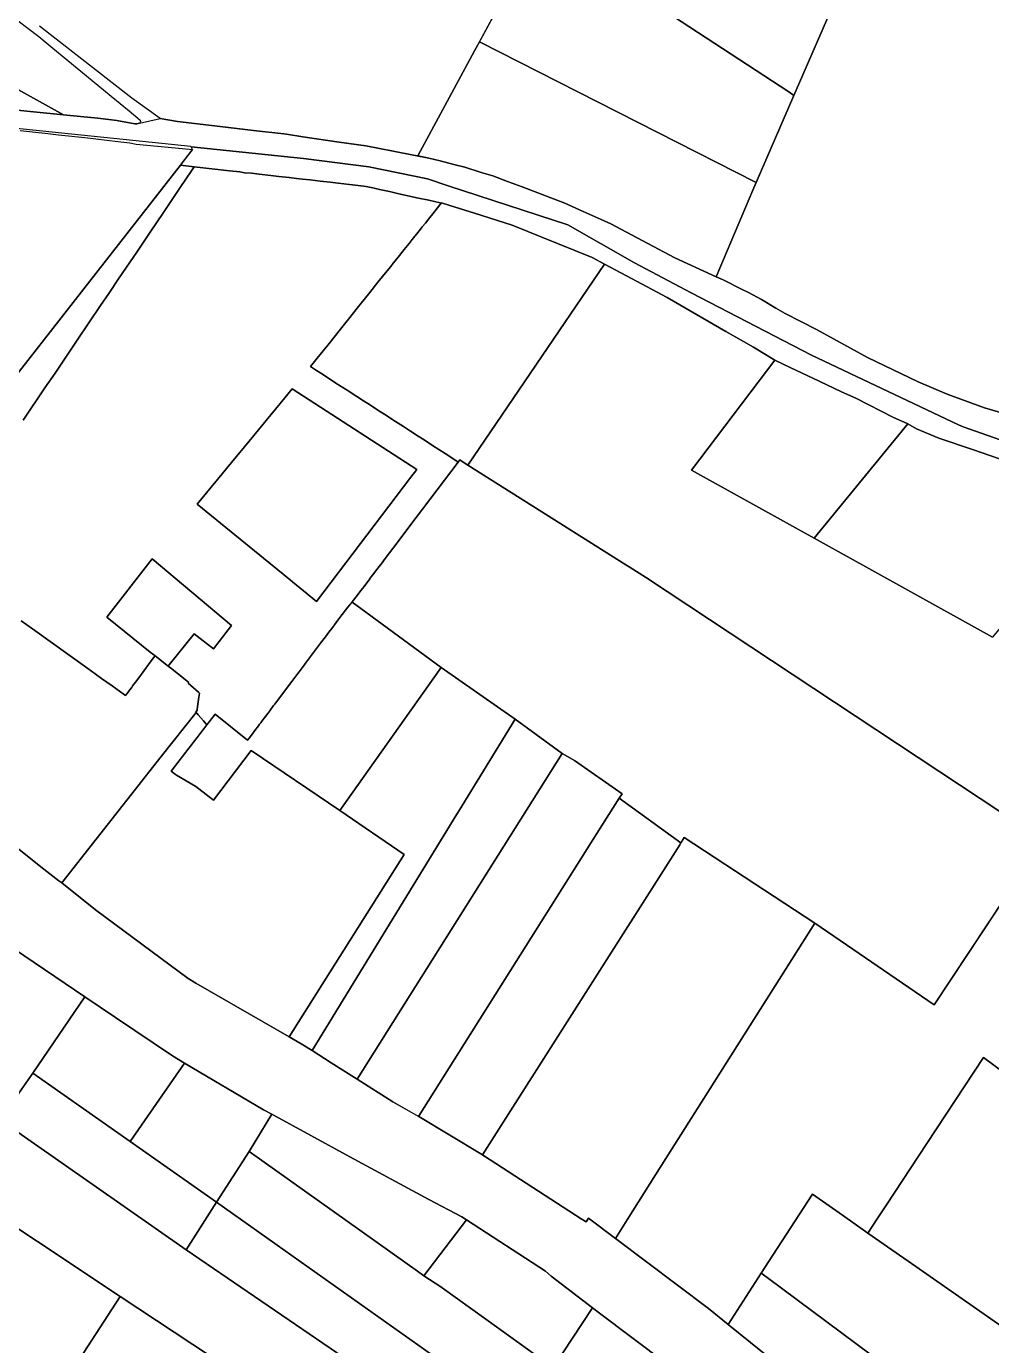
# Model space of a CAD drawing. Header units: metres. Extents: x 3 to 1005126, y 39 to 4383651.
# Drawn here: x 491569.7 to 491906.3, y 4370606 to 4371066 of the extents above; entities that cross this region are included whole.
import ezdxf

# ---------------------------------------------------------------- set-up
doc = ezdxf.new("R2010")
doc.units = ezdxf.units.M
doc.header["$MEASUREMENT"] = 0
doc.layers.add('TM_Llucmajor', color=7, linetype='Continuous')

msp = doc.modelspace()

# ---------------------------------------------------------------- linework, layer by layer
at = {"layer": 'TM_Llucmajor', "linetype": 'Continuous', "flags": 128}
for points in [[(491853.77, 4371079.95), (491837.34, 4371041.98), (491835.56, 4371043.15), (491772.22, 4371084.69), (491749.78, 4371099.41), (491752.52, 4371104.1), (491760.72, 4371118.66), (491783.03, 4371158.24), (491784.18, 4371156.97), (491853.77, 4371079.95)], [(491824.2, 4371011.6), (491727.7, 4371060.59), (491735.3, 4371074.64), (491749.78, 4371099.41), (491772.22, 4371084.69), (491835.56, 4371043.15), (491837.34, 4371041.98), (491824.2, 4371011.6)], [(491582.61, 4371035.19), (491529.38, 4371064.72), (491537.03, 4371072.48), (491546.42, 4371082.12), (491547.89, 4371081.08), (491551.44, 4371078.98), (491555.53, 4371076.21), (491563.08, 4371070.9), (491574.1, 4371062.46), (491578.99, 4371058.39), (491590.63, 4371048.84), (491599.24, 4371041.67), (491605.53, 4371036.57), (491608.64, 4371033.97), (491609.38, 4371033.27), (491609.47, 4371032.88), (491609.41, 4371032.5), (491609.11, 4371032.3), (491608.23, 4371032.1), (491607.55, 4371032.08), (491601.23, 4371033.17), (491594.61, 4371034), (491588.59, 4371034.62), (491582.61, 4371035.19)], [(491582.61, 4371035.19), (491571.1, 4371036.3), (491535.83, 4371039.93), (491533.14, 4371040.19), (491520.35, 4371041.5), (491508.27, 4371042.67), (491511.08, 4371045.67), (491518.64, 4371053.6), (491521.94, 4371057.32), (491527.96, 4371063.28), (491529.38, 4371064.72), (491582.61, 4371035.19)], [(491778.97, 4370994.25), (491773.55, 4370997.13), (491770.12, 4370998.67), (491763.83, 4371001.5), (491757.45, 4371004.36), (491751.05, 4371006.8), (491742.54, 4371010.03), (491737.44, 4371011.97), (491732.34, 4371013.92), (491728.26, 4371015.03), (491722.62, 4371016.94), (491718.81, 4371017.89), (491714.04, 4371019.09), (491710.02, 4371020.09), (491706.23, 4371020.84), (491726.01, 4371057.45), (491726.61, 4371058.57), (491727.7, 4371060.59), (491824.2, 4371011.6), (491823.06, 4371008.97), (491810.29, 4370978.69), (491795.83, 4370985.28), (491778.97, 4370994.25)], [(491717.37, 4371003.62), (491725.99, 4371000.9), (491739.12, 4370996.75), (491754.88, 4370990.33), (491767.04, 4370985.38), (491771.32, 4370983.07), (491723.66, 4370913.01), (491723.45, 4370913.14), (491720.84, 4370914.82), (491720.3, 4370914.1), (491718.07, 4370915.54), (491715.75, 4370917.04), (491711.31, 4370919.91), (491708.38, 4370921.81), (491706.36, 4370923.11), (491703.67, 4370924.85), (491701.18, 4370926.46), (491698.37, 4370928.28), (491694.72, 4370930.64), (491692.28, 4370932.21), (491689.68, 4370933.89), (491687.31, 4370935.42), (491684.98, 4370936.93), (491681.6, 4370939.12), (491679.48, 4370940.49), (491677.31, 4370941.89), (491672.95, 4370944.71), (491670.85, 4370946.06), (491668.78, 4370947.4), (491671.14, 4370950.36), (491673.18, 4370952.89), (491674.79, 4370954.91), (491679.69, 4370961.03), (491682.46, 4370964.49), (491684.62, 4370967.18), (491686.02, 4370968.94), (491689.48, 4370973.26), (491692.31, 4370976.79), (491695.52, 4370980.8), (491696.75, 4370982.34), (491697.66, 4370983.47), (491698.33, 4370984.31), (491699.81, 4370986.16), (491701.45, 4370988.2), (491702.05, 4370988.96), (491703.15, 4370990.33), (491704.24, 4370991.69), (491705.21, 4370992.9), (491705.85, 4370993.7), (491707.14, 4370995.32), (491707.77, 4370996.09), (491708.86, 4370997.46), (491710.37, 4370999.35), (491711.45, 4371000.69), (491712.3, 4371001.76), (491713.08, 4371002.73), (491713.91, 4371003.76), (491714.39, 4371004.36), (491714.46, 4371004.45), (491717.37, 4371003.62)], [(491858.96, 4370936.4), (491872.11, 4370929.67), (491876.78, 4370927.59), (491877.03, 4370927.45), (491844.45, 4370887.54), (491805.8, 4370908.98), (491801.6, 4370911.31), (491830.74, 4370949.59), (491836.08, 4370947.06), (491846.11, 4370942.3), (491853.92, 4370938.59), (491858.96, 4370936.4)], [(491641.23, 4370913.94), (491629.3, 4370899.44), (491659.21, 4370875.01), (491670.91, 4370865.47), (491703.74, 4370908.81), (491705.82, 4370911.55), (491662.39, 4370939.64), (491659.8, 4370936.5), (491645.74, 4370919.41), (491641.23, 4370913.94)], [(491659.21, 4370875.01), (491629.3, 4370899.44), (491641.23, 4370913.94), (491645.74, 4370919.41), (491659.8, 4370936.5), (491662.39, 4370939.64), (491705.82, 4370911.55), (491703.74, 4370908.81), (491670.91, 4370865.47), (491659.21, 4370875.01)], [(491887.88, 4370922.47), (491899.65, 4370918.42), (491908.64, 4370915.32), (491915.01, 4370913.12), (491921.75, 4370911.74), (491935.26, 4370909.93), (491946.36, 4370908.89), (491961.81, 4370908.78), (491952.27, 4370908.43), (491906.6, 4370853.06), (491844.45, 4370887.54), (491877.03, 4370927.45), (491880.13, 4370925.72), (491887.88, 4370922.47)], [(491799.03, 4370783.19), (491797.97, 4370781.33), (491776.47, 4370796.84), (491777.45, 4370798.37), (491760.86, 4370810.04), (491756.52, 4370812.52), (491747.46, 4370819.13), (491740.15, 4370824.47), (491714.38, 4370842.43), (491686.31, 4370863.01), (491683.27, 4370865.24), (491683.36, 4370865.35), (491685.1, 4370867.59), (491686.04, 4370868.82), (491686.92, 4370870), (491687.49, 4370870.75), (491688.47, 4370872.04), (491689.19, 4370872.98), (491689.87, 4370873.91), (491690.55, 4370874.79), (491691.13, 4370875.56), (491692.72, 4370877.68), (491693.72, 4370878.99), (491694.52, 4370880.05), (491696.32, 4370882.44), (491699, 4370885.98), (491699.3, 4370886.39), (491703.09, 4370891.39), (491720.3, 4370914.1), (491720.84, 4370914.82), (491723.45, 4370913.14), (491723.66, 4370913.01), (491778.73, 4370878.26), (491779.91, 4370877.51), (491785.89, 4370873.74), (491924.23, 4370782.26), (491886.24, 4370724.86), (491844.62, 4370753.35), (491799.03, 4370783.19)], [(491619.49, 4370843.38), (491619.15, 4370842.95), (491614.59, 4370846.53), (491614.21, 4370846.84), (491612.94, 4370847.85), (491597.81, 4370859.99), (491613.64, 4370880.4), (491641.2, 4370857.14), (491635, 4370849.01), (491628.25, 4370854.15), (491619.49, 4370843.38)], [(491646.81, 4370817.11), (491647.39, 4370817.77), (491648.54, 4370819.3), (491649.43, 4370820.48), (491650.64, 4370822.09), (491651.05, 4370822.65), (491651.42, 4370823.15), (491651.84, 4370823.71), (491653.12, 4370825.4), (491653.92, 4370826.46), (491654.59, 4370827.35), (491655.13, 4370828.07), (491655.68, 4370828.82), (491655.93, 4370829.15), (491656.31, 4370829.66), (491658.01, 4370831.92), (491662.29, 4370837.6), (491663.68, 4370839.45), (491664.39, 4370840.4), (491664.85, 4370841), (491665.87, 4370842.36), (491666.57, 4370843.3), (491667.05, 4370843.92), (491672.31, 4370850.92), (491674.03, 4370853.2), (491675.18, 4370854.74), (491676.2, 4370856.09), (491677.73, 4370858.13), (491679.06, 4370859.89), (491681.79, 4370863.52), (491683.27, 4370865.24), (491686.31, 4370863.01), (491714.38, 4370842.43), (491679, 4370792.6), (491648.11, 4370813.48), (491635.01, 4370796.2), (491629.91, 4370800.13), (491628.8, 4370800.99), (491622.02, 4370804.95), (491621.68, 4370805.15), (491620.22, 4370806.36), (491635.57, 4370826.17), (491646.81, 4370817.11)], [(491669.32, 4370708.86), (491665.56, 4370711.27), (491661.33, 4370713.7), (491701.42, 4370777.29), (491679, 4370792.6), (491714.38, 4370842.43), (491740.15, 4370824.47), (491736.62, 4370818.75), (491721.5, 4370794.11), (491718.89, 4370789.83), (491718.48, 4370789.17), (491680.14, 4370726.59), (491669.32, 4370708.86)], [(491661.33, 4370713.7), (491628.79, 4370732.42), (491626.18, 4370734), (491593.86, 4370757.98), (491582.09, 4370767.33), (491616.67, 4370811.39), (491628.94, 4370826.81), (491629.21, 4370826.48), (491629.63, 4370825.99), (491631.5, 4370823.84), (491632.69, 4370822.46), (491620.22, 4370806.36), (491621.68, 4370805.15), (491622.02, 4370804.95), (491628.8, 4370800.99), (491629.91, 4370800.13), (491635.01, 4370796.2), (491648.11, 4370813.48), (491679, 4370792.6), (491701.42, 4370777.29), (491661.33, 4370713.7)], [(491685.06, 4370698.85), (491675.98, 4370704.59), (491669.32, 4370708.86), (491680.14, 4370726.59), (491718.48, 4370789.17), (491718.89, 4370789.83), (491721.5, 4370794.11), (491736.62, 4370818.75), (491740.15, 4370824.47), (491747.46, 4370819.13), (491756.52, 4370812.52), (491685.06, 4370698.85)], [(491776.47, 4370796.84), (491770.61, 4370787.69), (491706.44, 4370685.92), (491697.54, 4370690.96), (491685.06, 4370698.85), (491756.52, 4370812.52), (491760.86, 4370810.04), (491777.45, 4370798.37), (491776.47, 4370796.84)], [(491728.78, 4370672.51), (491728.22, 4370672.88), (491706.58, 4370685.84), (491706.44, 4370685.92), (491770.61, 4370787.69), (491776.47, 4370796.84), (491797.97, 4370781.33), (491797.55, 4370780.6), (491728.78, 4370672.51)], [(491797.55, 4370780.6), (491799.03, 4370783.19), (491844.62, 4370753.35), (491789.09, 4370665.51), (491779.16, 4370649.81), (491775.1, 4370643.39), (491765.77, 4370650.42), (491764.91, 4370649.1), (491763.16, 4370650.24), (491731.48, 4370670.76), (491728.78, 4370672.51), (491797.55, 4370780.6)], [(491590.1, 4370727.66), (491571.93, 4370700.98), (491560.5, 4370684.68), (491544.37, 4370661.65), (491602.43, 4370623.13), (491576.85, 4370583.7), (491519.01, 4370627.62), (491492.39, 4370647.54), (491565.26, 4370744.51), (491579.6, 4370734.73), (491590.1, 4370727.66)], [(491624.88, 4370704.52), (491605.86, 4370677.15), (491571.93, 4370700.98), (491590.1, 4370727.66), (491600.82, 4370720.43), (491620.68, 4370707), (491624.88, 4370704.52)], [(491975.7, 4370650.93), (491974.81, 4370649.66), (491936, 4370594.39), (491879.8, 4370633.55), (491863.07, 4370645.2), (491866.34, 4370650.17), (491869.63, 4370655.13), (491883.7, 4370676.47), (491903.46, 4370706.41), (491922.89, 4370692.1), (491975.7, 4370650.93)], [(491655.31, 4370686.64), (491647.43, 4370673.7), (491636.01, 4370655.98), (491605.86, 4370677.15), (491624.88, 4370704.52), (491652.39, 4370688.23), (491655.31, 4370686.64)], [(491625.42, 4370639.4), (491560.5, 4370684.68), (491571.93, 4370700.98), (491605.86, 4370677.15), (491636.01, 4370655.98), (491625.42, 4370639.4)], [(491602.43, 4370623.13), (491544.37, 4370661.65), (491560.5, 4370684.68), (491625.42, 4370639.4), (491682.62, 4370600.34), (491669.8, 4370579.77), (491633.97, 4370602.25), (491602.43, 4370623.13)], [(491723.15, 4370649.84), (491708.25, 4370630.37), (491706.07, 4370631.92), (491647.43, 4370673.7), (491655.31, 4370686.64), (491682.54, 4370671.78), (491710.09, 4370656.9), (491721.51, 4370650.9), (491723.15, 4370649.84)], [(491783.57, 4370551.34), (491636.01, 4370655.98), (491647.43, 4370673.7), (491706.07, 4370631.92), (491708.25, 4370630.37), (491714.26, 4370626.43), (491714.65, 4370626.15), (491729.94, 4370615.16), (491750.31, 4370600.53), (491753.36, 4370598.3), (491794.95, 4370567.92), (491783.57, 4370551.34)], [(491703.09, 4370585.87), (491682.62, 4370600.34), (491625.42, 4370639.4), (491636.01, 4370655.98), (491713.75, 4370600.86), (491703.09, 4370585.87)], [(491915.25, 4370564.84), (491864.45, 4370602.6), (491827.96, 4370629.72), (491825.95, 4370631.21), (491828.49, 4370635.15), (491843.81, 4370658.82), (491854.26, 4370651.44), (491863.07, 4370645.2), (491879.8, 4370633.55), (491936, 4370594.39), (491922.35, 4370574.95), (491915.25, 4370564.84)], [(491767.14, 4370619.18), (491753.36, 4370598.3), (491750.31, 4370600.53), (491729.94, 4370615.16), (491714.65, 4370626.15), (491714.26, 4370626.43), (491708.25, 4370630.37), (491723.15, 4370649.84), (491750.78, 4370631.99), (491752.71, 4370630.25), (491767.14, 4370619.18)], [(491901.1, 4370544.69), (491877.16, 4370563.51), (491837.74, 4370594.52), (491814.45, 4370613.36), (491825.95, 4370631.21), (491827.96, 4370629.72), (491864.45, 4370602.6), (491915.25, 4370564.84), (491911.65, 4370559.72), (491901.1, 4370544.69)], [(491490.02, 4370375.27), (491453.35, 4370394.68), (491497.03, 4370461.77), (491524.45, 4370504.77), (491547.91, 4370540.63), (491576.85, 4370583.7), (491602.43, 4370623.13), (491633.97, 4370602.25), (491598.92, 4370548.49), (491598.59, 4370547.95), (491490.02, 4370375.27)], [(491839.92, 4370564.45), (491825.8, 4370545.61), (491794.95, 4370567.92), (491753.36, 4370598.3), (491767.14, 4370619.18), (491769.58, 4370617.32), (491792.61, 4370599.95), (491808.09, 4370588.37), (491832.58, 4370569.96), (491839.49, 4370564.82), (491839.92, 4370564.45)]]:
    msp.add_lwpolyline(points, close=True, dxfattribs=at)
for points in [[(491914.1, 4370929.93), (491903.82, 4370933.06), (491890.82, 4370937.82), (491880.65, 4370942.06), (491863.01, 4370950.56), (491845.16, 4370960.35), (491834.32, 4370965.9), (491831.04, 4370967.77), (491826.09, 4370970.75), (491821.51, 4370973.25), (491819.08, 4370974.38), (491819.08, 4370974.38), (491812.63, 4370977.62), (491810.29, 4370978.69), (491823.06, 4371008.97), (491837.34, 4371041.98), (491853.77, 4371079.95)], [(491735.3, 4371074.64), (491726.61, 4371058.57), (491726.01, 4371057.45), (491706.23, 4371020.84), (491704.72, 4371021.14), (491697.67, 4371022.49), (491688.08, 4371024.32), (491678.77, 4371025.69), (491666.12, 4371027.56), (491660.42, 4371028.4), (491659.46, 4371028.54), (491648.88, 4371029.76), (491637.25, 4371031.1), (491622.37, 4371032.82), (491616.41, 4371033.88), (491606.45, 4371041.05), (491574.3, 4371066.14)], [(491535.83, 4371039.93), (491571.1, 4371036.3), (491582.61, 4371035.19), (491588.59, 4371034.62), (491594.61, 4371034), (491601.23, 4371033.17), (491607.55, 4371032.08), (491608.23, 4371032.1), (491609.11, 4371032.3), (491616.41, 4371033.88), (491622.37, 4371032.82), (491637.25, 4371031.1), (491648.88, 4371029.76), (491659.46, 4371028.54), (491660.42, 4371028.4), (491666.12, 4371027.56), (491678.77, 4371025.69), (491688.08, 4371024.32), (491697.67, 4371022.49), (491704.72, 4371021.14), (491710.02, 4371020.09), (491714.04, 4371019.09), (491718.81, 4371017.89), (491722.62, 4371016.94), (491728.26, 4371015.03), (491732.34, 4371013.92), (491737.44, 4371011.97), (491742.54, 4371010.03), (491751.05, 4371006.8), (491757.45, 4371004.36), (491763.83, 4371001.5), (491770.12, 4370998.67), (491773.55, 4370997.13), (491778.97, 4370994.25), (491795.83, 4370985.28), (491810.29, 4370978.69), (491812.63, 4370977.62), (491819.08, 4370974.38), (491821.51, 4370973.25), (491826.09, 4370970.75), (491831.04, 4370967.77), (491834.32, 4370965.9), (491845.16, 4370960.35), (491863.01, 4370950.56), (491880.65, 4370942.06), (491890.82, 4370937.82), (491903.82, 4370933.06), (491914.1, 4370929.93)], [(491567.53, 4371029.75), (491577.16, 4371028.63), (491580.91, 4371028.2), (491590.13, 4371027.29), (491601.57, 4371025.88), (491605.74, 4371025.42), (491608, 4371025), (491619.19, 4371023.94), (491627.68, 4371023.06), (491625.93, 4371020.83), (491625.93, 4371020.83), (491623.42, 4371017.62), (491525.63, 4370892.52)], [(491909.29, 4370921.84), (491896.31, 4370926.42), (491894.69, 4370927.08), (491843.48, 4370951.42), (491801.54, 4370973.07), (491781.71, 4370983.57), (491758.48, 4370996.82), (491716.83, 4371010.44), (491709.58, 4371012.89), (491689.11, 4371017), (491666.3, 4371019.94), (491627.14, 4371023.97), (491627.01, 4371024.18), (491565.28, 4371030.53)], [(491908.64, 4370915.32), (491899.65, 4370918.42), (491887.88, 4370922.47), (491880.13, 4370925.72), (491877.03, 4370927.45), (491876.78, 4370927.59), (491872.11, 4370929.67), (491858.96, 4370936.4), (491853.92, 4370938.59), (491846.11, 4370942.3), (491836.08, 4370947.06), (491830.74, 4370949.59), (491826.89, 4370951.91), (491823.21, 4370954.16), (491813.62, 4370959.66), (491793.1, 4370971.43), (491778.92, 4370979.01), (491771.32, 4370983.07), (491767.04, 4370985.38), (491754.88, 4370990.33), (491739.12, 4370996.75), (491725.99, 4371000.9), (491717.37, 4371003.62), (491714.46, 4371004.45), (491714.44, 4371004.42), (491714.05, 4371004.5), (491710.02, 4371005.39), (491706.42, 4371006.18), (491700.66, 4371007.45), (491698.66, 4371007.89), (491696.31, 4371008.41), (491692.86, 4371009.16), (491690.48, 4371009.69), (491688.76, 4371010.07), (491687.44, 4371010.33), (491682.37, 4371010.91), (491678.43, 4371011.36), (491675.66, 4371011.67), (491672.13, 4371012.07), (491668.62, 4371012.47), (491665.99, 4371012.77), (491663.88, 4371013.01), (491661.4, 4371013.29), (491657.7, 4371013.72), (491654.99, 4371014.02), (491650.94, 4371014.48), (491648.21, 4371014.8), (491645.75, 4371015), (491644.14, 4371015.26), (491640.6, 4371015.66), (491628.27, 4371017.07), (491623.42, 4371017.62), (491627.68, 4371023.06), (491627.14, 4371023.97), (491666.3, 4371019.94), (491689.11, 4371017), (491709.58, 4371012.89), (491716.83, 4371010.44), (491758.48, 4370996.82), (491781.71, 4370983.57), (491801.54, 4370973.07), (491843.48, 4370951.42), (491894.69, 4370927.08), (491896.31, 4370926.42), (491909.29, 4370921.84)], [(491525.63, 4370892.52), (491623.42, 4371017.62), (491628.27, 4371017.07), (491627.33, 4371015.67), (491623.36, 4371009.8), (491617.48, 4371001.09), (491612.9, 4370994.3), (491608.18, 4370987.32), (491602.12, 4370978.33), (491598.44, 4370972.88), (491595.59, 4370968.66), (491591.54, 4370962.67), (491587.45, 4370956.6), (491579.72, 4370945.15), (491576.2, 4370939.94), (491568.61, 4370928.68)], [(491568.61, 4370928.68), (491576.2, 4370939.94), (491579.72, 4370945.15), (491587.45, 4370956.6), (491591.54, 4370962.67), (491595.59, 4370968.66), (491598.44, 4370972.88), (491602.12, 4370978.33), (491608.18, 4370987.32), (491612.9, 4370994.3), (491617.48, 4371001.09), (491623.36, 4371009.8), (491627.33, 4371015.67), (491628.27, 4371017.07), (491640.6, 4371015.66), (491644.14, 4371015.26), (491645.75, 4371015), (491648.21, 4371014.8), (491650.94, 4371014.48), (491654.99, 4371014.02), (491657.7, 4371013.72), (491661.4, 4371013.29), (491663.88, 4371013.01), (491665.99, 4371012.77), (491668.62, 4371012.47), (491672.13, 4371012.07), (491675.66, 4371011.67), (491678.43, 4371011.36), (491682.37, 4371010.91), (491687.44, 4371010.33), (491688.76, 4371010.07), (491690.48, 4371009.69), (491692.86, 4371009.16), (491696.31, 4371008.41), (491698.66, 4371007.89), (491700.66, 4371007.45), (491706.42, 4371006.18), (491710.02, 4371005.39), (491714.05, 4371004.5), (491714.44, 4371004.42), (491714.39, 4371004.36), (491713.91, 4371003.76), (491713.08, 4371002.73), (491712.3, 4371001.76), (491711.45, 4371000.69), (491710.37, 4370999.35), (491708.86, 4370997.46), (491707.77, 4370996.09), (491707.14, 4370995.32), (491705.85, 4370993.7), (491705.21, 4370992.9), (491704.24, 4370991.69), (491703.15, 4370990.33), (491702.05, 4370988.96), (491701.45, 4370988.2), (491699.81, 4370986.16), (491698.33, 4370984.31), (491697.66, 4370983.47), (491696.75, 4370982.34), (491695.52, 4370980.8), (491692.31, 4370976.79), (491689.48, 4370973.26), (491686.02, 4370968.94), (491684.62, 4370967.18), (491682.46, 4370964.49), (491679.69, 4370961.03), (491674.79, 4370954.91), (491673.18, 4370952.89), (491671.14, 4370950.36), (491668.78, 4370947.4), (491670.85, 4370946.06), (491672.95, 4370944.71), (491677.31, 4370941.89), (491679.48, 4370940.49), (491681.6, 4370939.12), (491684.98, 4370936.93), (491687.31, 4370935.42), (491689.68, 4370933.89), (491692.28, 4370932.21), (491694.72, 4370930.64), (491698.37, 4370928.28), (491701.18, 4370926.46), (491703.67, 4370924.85), (491706.36, 4370923.11), (491708.38, 4370921.81), (491711.31, 4370919.91), (491715.75, 4370917.04), (491718.07, 4370915.54), (491720.3, 4370914.1), (491703.09, 4370891.39), (491699.3, 4370886.39), (491699, 4370885.98), (491696.32, 4370882.44), (491694.52, 4370880.05), (491693.72, 4370878.99), (491692.72, 4370877.68), (491691.13, 4370875.56), (491690.55, 4370874.79), (491689.87, 4370873.91), (491689.19, 4370872.98), (491688.47, 4370872.04), (491687.49, 4370870.75), (491686.92, 4370870), (491686.04, 4370868.82), (491685.1, 4370867.59), (491683.36, 4370865.35), (491681.79, 4370863.52), (491679.06, 4370859.89), (491677.73, 4370858.13), (491676.2, 4370856.09), (491675.18, 4370854.74), (491674.03, 4370853.2), (491672.31, 4370850.92), (491667.05, 4370843.92), (491666.57, 4370843.3), (491665.87, 4370842.36), (491664.85, 4370841), (491664.39, 4370840.4), (491663.68, 4370839.45), (491662.29, 4370837.6), (491658.01, 4370831.92), (491656.31, 4370829.66), (491655.93, 4370829.15), (491655.68, 4370828.82), (491655.13, 4370828.07), (491654.59, 4370827.35), (491653.92, 4370826.46), (491653.12, 4370825.4), (491651.84, 4370823.71), (491651.42, 4370823.15), (491651.05, 4370822.65), (491650.64, 4370822.09), (491649.43, 4370820.48), (491648.54, 4370819.3), (491647.39, 4370817.77), (491646.81, 4370817.11), (491635.57, 4370826.17), (491632.69, 4370822.46), (491631.5, 4370823.84), (491629.63, 4370825.99), (491629.21, 4370826.48), (491628.94, 4370826.81), (491628.82, 4370826.93), (491629.22, 4370827.57), (491629.39, 4370828.8), (491629.86, 4370832.13), (491630.05, 4370833.54), (491629.74, 4370833.82), (491627.12, 4370836.2), (491626.19, 4370837.04), (491626.4, 4370837.27), (491620.44, 4370841.94), (491619.15, 4370842.95), (491619.49, 4370843.38), (491628.25, 4370854.15), (491635, 4370849.01), (491641.2, 4370857.14), (491613.64, 4370880.4), (491597.81, 4370859.99), (491612.94, 4370847.85), (491614.21, 4370846.84), (491614.21, 4370846.84), (491614.59, 4370846.53), (491613.97, 4370845.7), (491612.36, 4370843.52), (491610.81, 4370841.44), (491608.89, 4370838.85), (491607.78, 4370837.36), (491606.87, 4370836.13), (491606.32, 4370835.38), (491605.7, 4370834.54), (491605.2, 4370833.87), (491604.79, 4370833.32), (491604.4, 4370832.79), (491604.3, 4370832.66), (491603.42, 4370833.3), (491599.61, 4370836.03), (491595.94, 4370838.66), (491593.7, 4370840.27), (491591.15, 4370842.11), (491571.9, 4370855.92), (491567.91, 4370858.78)], [(491924.23, 4370782.26), (491785.89, 4370873.74), (491779.91, 4370877.51), (491778.73, 4370878.26), (491723.66, 4370913.01), (491771.32, 4370983.07), (491778.92, 4370979.01), (491793.1, 4370971.43), (491813.62, 4370959.66), (491823.21, 4370954.16), (491826.89, 4370951.91), (491830.74, 4370949.59), (491801.6, 4370911.31), (491805.8, 4370908.98), (491844.45, 4370887.54), (491906.6, 4370853.06)], [(491567.91, 4370858.78), (491571.9, 4370855.92), (491591.15, 4370842.11), (491593.7, 4370840.27), (491595.94, 4370838.66), (491599.61, 4370836.03), (491603.42, 4370833.3), (491604.3, 4370832.66), (491604.4, 4370832.79), (491604.79, 4370833.32), (491605.2, 4370833.87), (491605.7, 4370834.54), (491606.32, 4370835.38), (491606.87, 4370836.13), (491607.78, 4370837.36), (491608.89, 4370838.85), (491610.81, 4370841.44), (491612.36, 4370843.52), (491613.97, 4370845.7), (491614.59, 4370846.53), (491619.15, 4370842.95), (491620.44, 4370841.94), (491626.4, 4370837.27), (491626.19, 4370837.04), (491627.12, 4370836.2), (491629.74, 4370833.82), (491630.05, 4370833.54), (491629.86, 4370832.13), (491629.39, 4370828.8), (491629.22, 4370827.57), (491628.82, 4370826.93), (491628.94, 4370826.81), (491616.67, 4370811.39), (491582.09, 4370767.33), (491582.09, 4370767.33), (491581.09, 4370768.12), (491574.82, 4370772.92), (491554.24, 4370789.33)], [(491554.24, 4370789.33), (491574.82, 4370772.92), (491581.09, 4370768.12), (491582.09, 4370767.33), (491593.86, 4370757.98), (491626.18, 4370734), (491628.79, 4370732.42), (491661.33, 4370713.7), (491665.56, 4370711.27), (491669.32, 4370708.86), (491675.98, 4370704.59), (491685.06, 4370698.85), (491697.54, 4370690.96), (491706.58, 4370685.84), (491728.22, 4370672.88), (491731.48, 4370670.76), (491763.16, 4370650.24), (491764.91, 4370649.1), (491765.77, 4370650.42), (491775.1, 4370643.39), (491807.61, 4370618.9), (491814.45, 4370613.36), (491837.74, 4370594.52)], [(491922.89, 4370692.1), (491903.46, 4370706.41), (491883.7, 4370676.47), (491869.63, 4370655.13), (491866.34, 4370650.17), (491863.07, 4370645.2), (491854.26, 4370651.44), (491843.81, 4370658.82), (491828.49, 4370635.15), (491825.95, 4370631.21), (491814.45, 4370613.36), (491814.45, 4370613.36), (491807.61, 4370618.9), (491775.1, 4370643.39), (491779.16, 4370649.81), (491789.09, 4370665.51), (491844.62, 4370753.35), (491886.24, 4370724.86), (491923.17, 4370780.66)], [(491792.61, 4370599.95), (491769.58, 4370617.32), (491767.14, 4370619.18), (491752.71, 4370630.25), (491750.78, 4370631.99), (491723.15, 4370649.84), (491721.51, 4370650.9), (491710.09, 4370656.9), (491682.54, 4370671.78), (491655.31, 4370686.64), (491652.39, 4370688.23), (491624.88, 4370704.52), (491620.68, 4370707), (491600.82, 4370720.43), (491590.1, 4370727.66), (491579.6, 4370734.73), (491565.26, 4370744.51)]]:
    msp.add_lwpolyline(points, dxfattribs=at)

doc.saveas('drawing.dxf')
